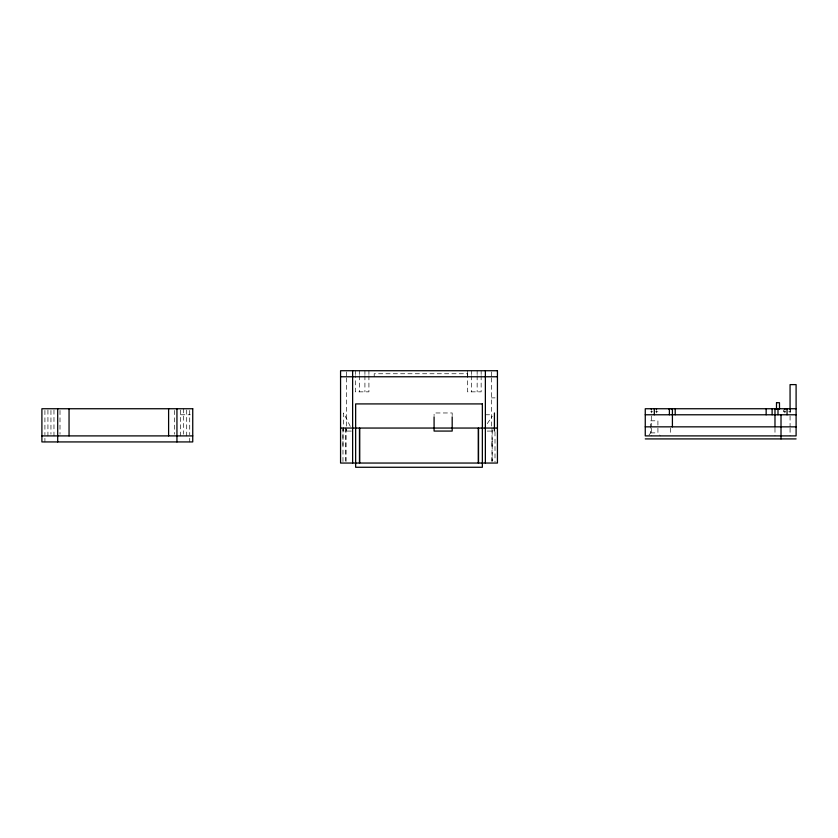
<?xml version="1.0" encoding="UTF-8"?>
<svg xmlns="http://www.w3.org/2000/svg" width="838" height="838" viewBox="0 0 838 838"><rect width="100%" height="100%" fill="white"/><g stroke="black" fill="none" stroke-linecap="round" stroke-linejoin="round"><path stroke-width="0.63" stroke-dasharray="4.19 3.14" d="M342.972 445.544L342.972 429.297M492.011 461.874L492.011 457.213M492.011 445.544L492.011 439.72M487.318 423.609L492.294 416.161M649.083 434.891L650.686 432.879L650.686 420.812M491.403 397.882L495.028 397.882M650.707 411.762L652.645 411.762M655.641 411.762L657.914 411.762M785.719 411.762L783.446 411.762L783.425 408.745M788.715 411.762L790.653 411.762M180.673 414.779L190.32 414.779M485.37 414.779L492.608 414.779M650.707 420.812L657.914 420.812L657.935 432.879L660.344 435.896M351.332 431.067L343.58 431.067L343.58 412.966L350.368 426.542M487.182 431.067L492.011 431.067M650.697 432.879L657.924 432.879M790.674 408.745L790.674 411.762M790.066 410.63L790.066 412.893M790.066 415.983L790.066 426.846M790.066 428.134L790.066 435.896M784.892 410.63L784.892 412.893M774.982 428.134L774.982 435.896M670.683 428.134L670.683 434.597M656.468 410.63L656.468 412.893M651.294 410.63L651.294 412.893M651.294 415.983L651.294 426.846M651.294 428.134L651.294 435.896M494.996 431.8L494.996 461.79M492.178 430.24L492.178 460.858M492.011 428.05L492.011 460.858M491.403 371.925L491.403 377.1M491.403 377.896L491.403 426.856M481.148 370.731L481.148 374.46M481.148 375.696L481.148 391.849L467.573 391.849L467.573 375.696M477.147 370.731L477.147 374.46M477.147 375.696L477.147 391.849M471.564 370.731L471.564 374.46M471.564 375.696L471.564 391.849M467.719 376.765L467.719 373.748L374.198 373.748L374.198 376.765M467.573 370.731L467.573 374.46M452.185 415.554L452.185 412.966L434.084 412.966L434.084 415.554M368.919 370.731L368.919 374.46M368.919 375.696L368.919 391.849L355.343 391.849L355.343 375.696M364.918 370.731L364.918 374.46M364.918 375.696L364.918 391.849M359.345 370.731L359.345 374.46M359.345 375.696L359.345 391.849M355.343 370.731L355.343 374.46M346.597 371.925L346.597 377.1M346.597 377.896L346.597 431.067M345.989 428.05L345.989 461.874M345.811 428.05L345.811 460.858M342.972 428.05L342.972 461.79M189.723 410.442L189.723 434.66M189.723 438.305L189.723 441.93M186.706 410.033L186.706 435.896M183.69 408.745L183.69 434.199M180.673 410.033L180.673 435.896M174.639 410.442L174.639 434.199M60.001 410.442L60.001 434.199M53.967 410.033L53.967 435.896M50.95 410.442L50.95 434.199M47.934 410.033L47.934 435.896M44.917 410.442L44.917 434.66M44.917 438.305L44.917 441.93"/><path stroke-width="1.26" d="M777.999 414.779L777.999 408.745M340.563 376.765L497.437 376.765M776.522 402.711L779.476 402.711L779.508 409.174M796.1 408.745L645.26 408.745L645.26 435.896L796.1 435.896L796.1 384.611L790.066 384.611L790.066 409.751M645.26 414.779L796.1 414.779M645.26 426.846L796.1 426.846M340.563 428.05L497.437 428.05M41.9 435.896L192.74 435.896M645.26 438.913L796.1 438.913M787.05 408.745L787.05 414.779M784.892 408.745L784.892 409.499M781.016 414.779L781.016 438.913M776.491 402.711L776.491 409.174M774.982 408.745L774.982 426.846M772.123 408.745L772.123 414.779M766.152 408.745L766.152 414.779M675.208 408.745L675.208 414.779M672.411 408.745L672.411 426.846M671.406 408.745L671.406 409.499M669.384 408.745L669.394 414.779M669.237 408.745L669.237 409.499M656.468 408.745L656.468 409.499M654.31 408.745L654.31 414.779M651.294 408.745L651.294 409.499M494.42 412.966L494.42 431.067M485.37 370.731L485.37 463.047M478.529 428.05L478.529 463.047M478.351 428.05L478.351 463.047M452.185 416.842L452.185 431.067L434.084 431.067L434.084 416.842M359.649 428.05L359.649 463.047M359.471 428.05L359.471 463.047M352.63 370.731L352.63 463.047M176.944 408.745L176.944 441.93M168.606 408.745L168.606 435.896M69.051 408.745L69.051 435.896M57.696 408.745L57.696 441.93M497.437 370.731L340.563 370.731L340.563 463.047L497.437 463.047L497.437 370.731M482.353 403.916L355.647 403.916L355.647 467.269L482.353 467.269L482.353 403.916M192.74 408.745L41.9 408.745L41.9 441.93L192.74 441.93L192.74 408.745"/></g></svg>
